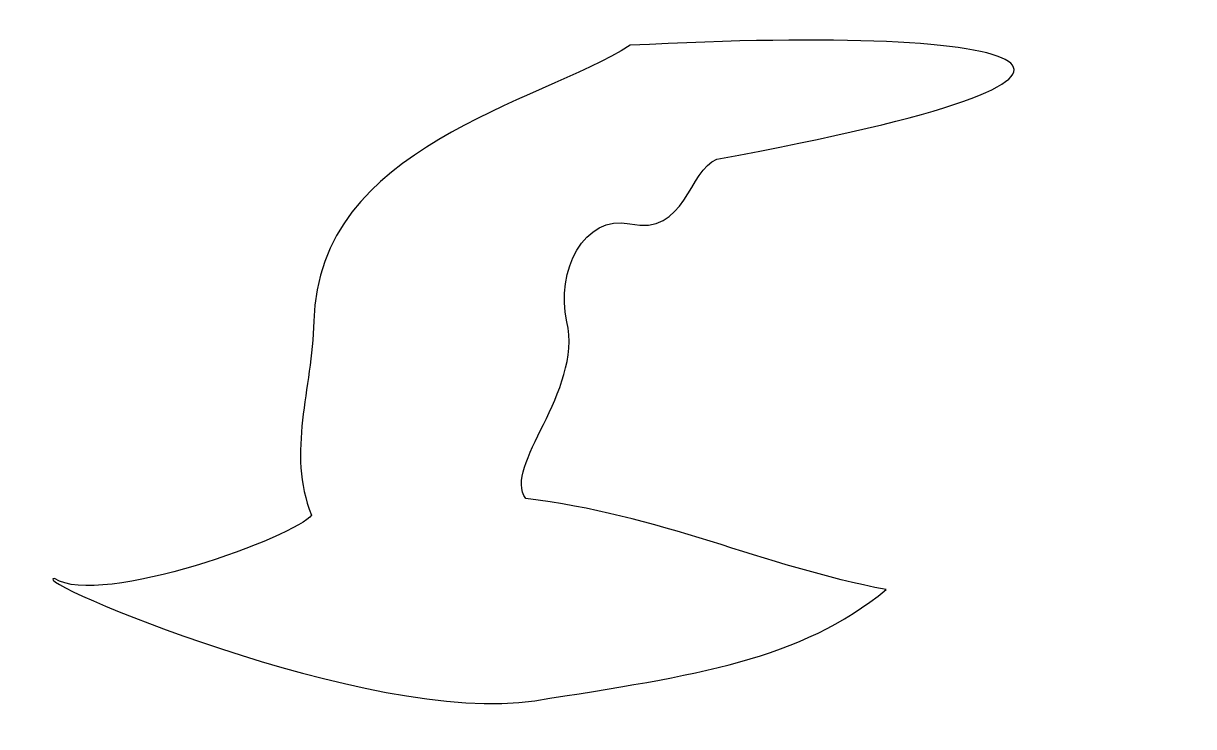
# Model space of a CAD drawing. Header units: centimetres. Extents: x -6.4 to 8.3, y -4.5 to 4.4.
import ezdxf

# ---------------------------------------------------------------- set-up
doc = ezdxf.new("R2010")
doc.units = ezdxf.units.CM
doc.header["$MEASUREMENT"] = 0
doc.layers.add('Camada 1', color=7, linetype='Continuous')

msp = doc.modelspace()

# ---------------------------------------------------------------- linework, layer by layer
at = {"layer": 'Camada 1'}
msp.add_open_spline([(4.45091, -2.74545), (3.36405, -3.63249), (2.08651, -3.82088), (0.01747, -4.14658), (0.01747, -4.14658), (-2.05151, -4.47294), (-6.43045, -2.594), (-6.0364, -2.60665), (-6.0364, -2.60665), (-5.45966, -2.97918), (-2.96956, -2.06785), (-2.79785, -1.80504), (-2.79785, -1.80504), (-3.11596, -1.01499), (-2.78817, -0.21593), (-2.7683, 0.63931), (-2.7683, 0.63931), (-2.71686, 2.85176), (0.05595, 3.38167), (1.21958, 4.11877), (1.21958, 4.11877), (6.47058, 4.39507), (8.32568, 3.78098), (2.31308, 2.68404), (2.31308, 2.68404), (1.96208, 2.54966), (1.92158, 1.71344), (1.21868, 1.86619), (1.21868, 1.86619), (0.64115, 1.99147), (0.27655, 1.2717), (0.42295, 0.63313), (0.42295, 0.63313), (0.62636, -0.25518), (-0.39464, -1.18863), (-0.096, -1.59786), (-0.096, -1.59786), (1.57772, -1.79213), (2.91387, -2.45539), (4.45091, -2.74545)], degree=3, knots=[0, 0, 0, 0, 0.09090909, 0.09090909, 0.09090909, 0.09090909, 0.18181818, 0.18181818, 0.18181818, 0.18181818, 0.27272727, 0.27272727, 0.27272727, 0.27272727, 0.36363636, 0.36363636, 0.36363636, 0.36363636, 0.45454545, 0.45454545, 0.45454545, 0.45454545, 0.54545455, 0.54545455, 0.54545455, 0.54545455, 0.63636364, 0.63636364, 0.63636364, 0.63636364, 0.72727273, 0.72727273, 0.72727273, 0.72727273, 0.81818182, 0.81818182, 0.81818182, 0.81818182, 1, 1, 1, 1], dxfattribs=at)

doc.saveas('drawing.dxf')
